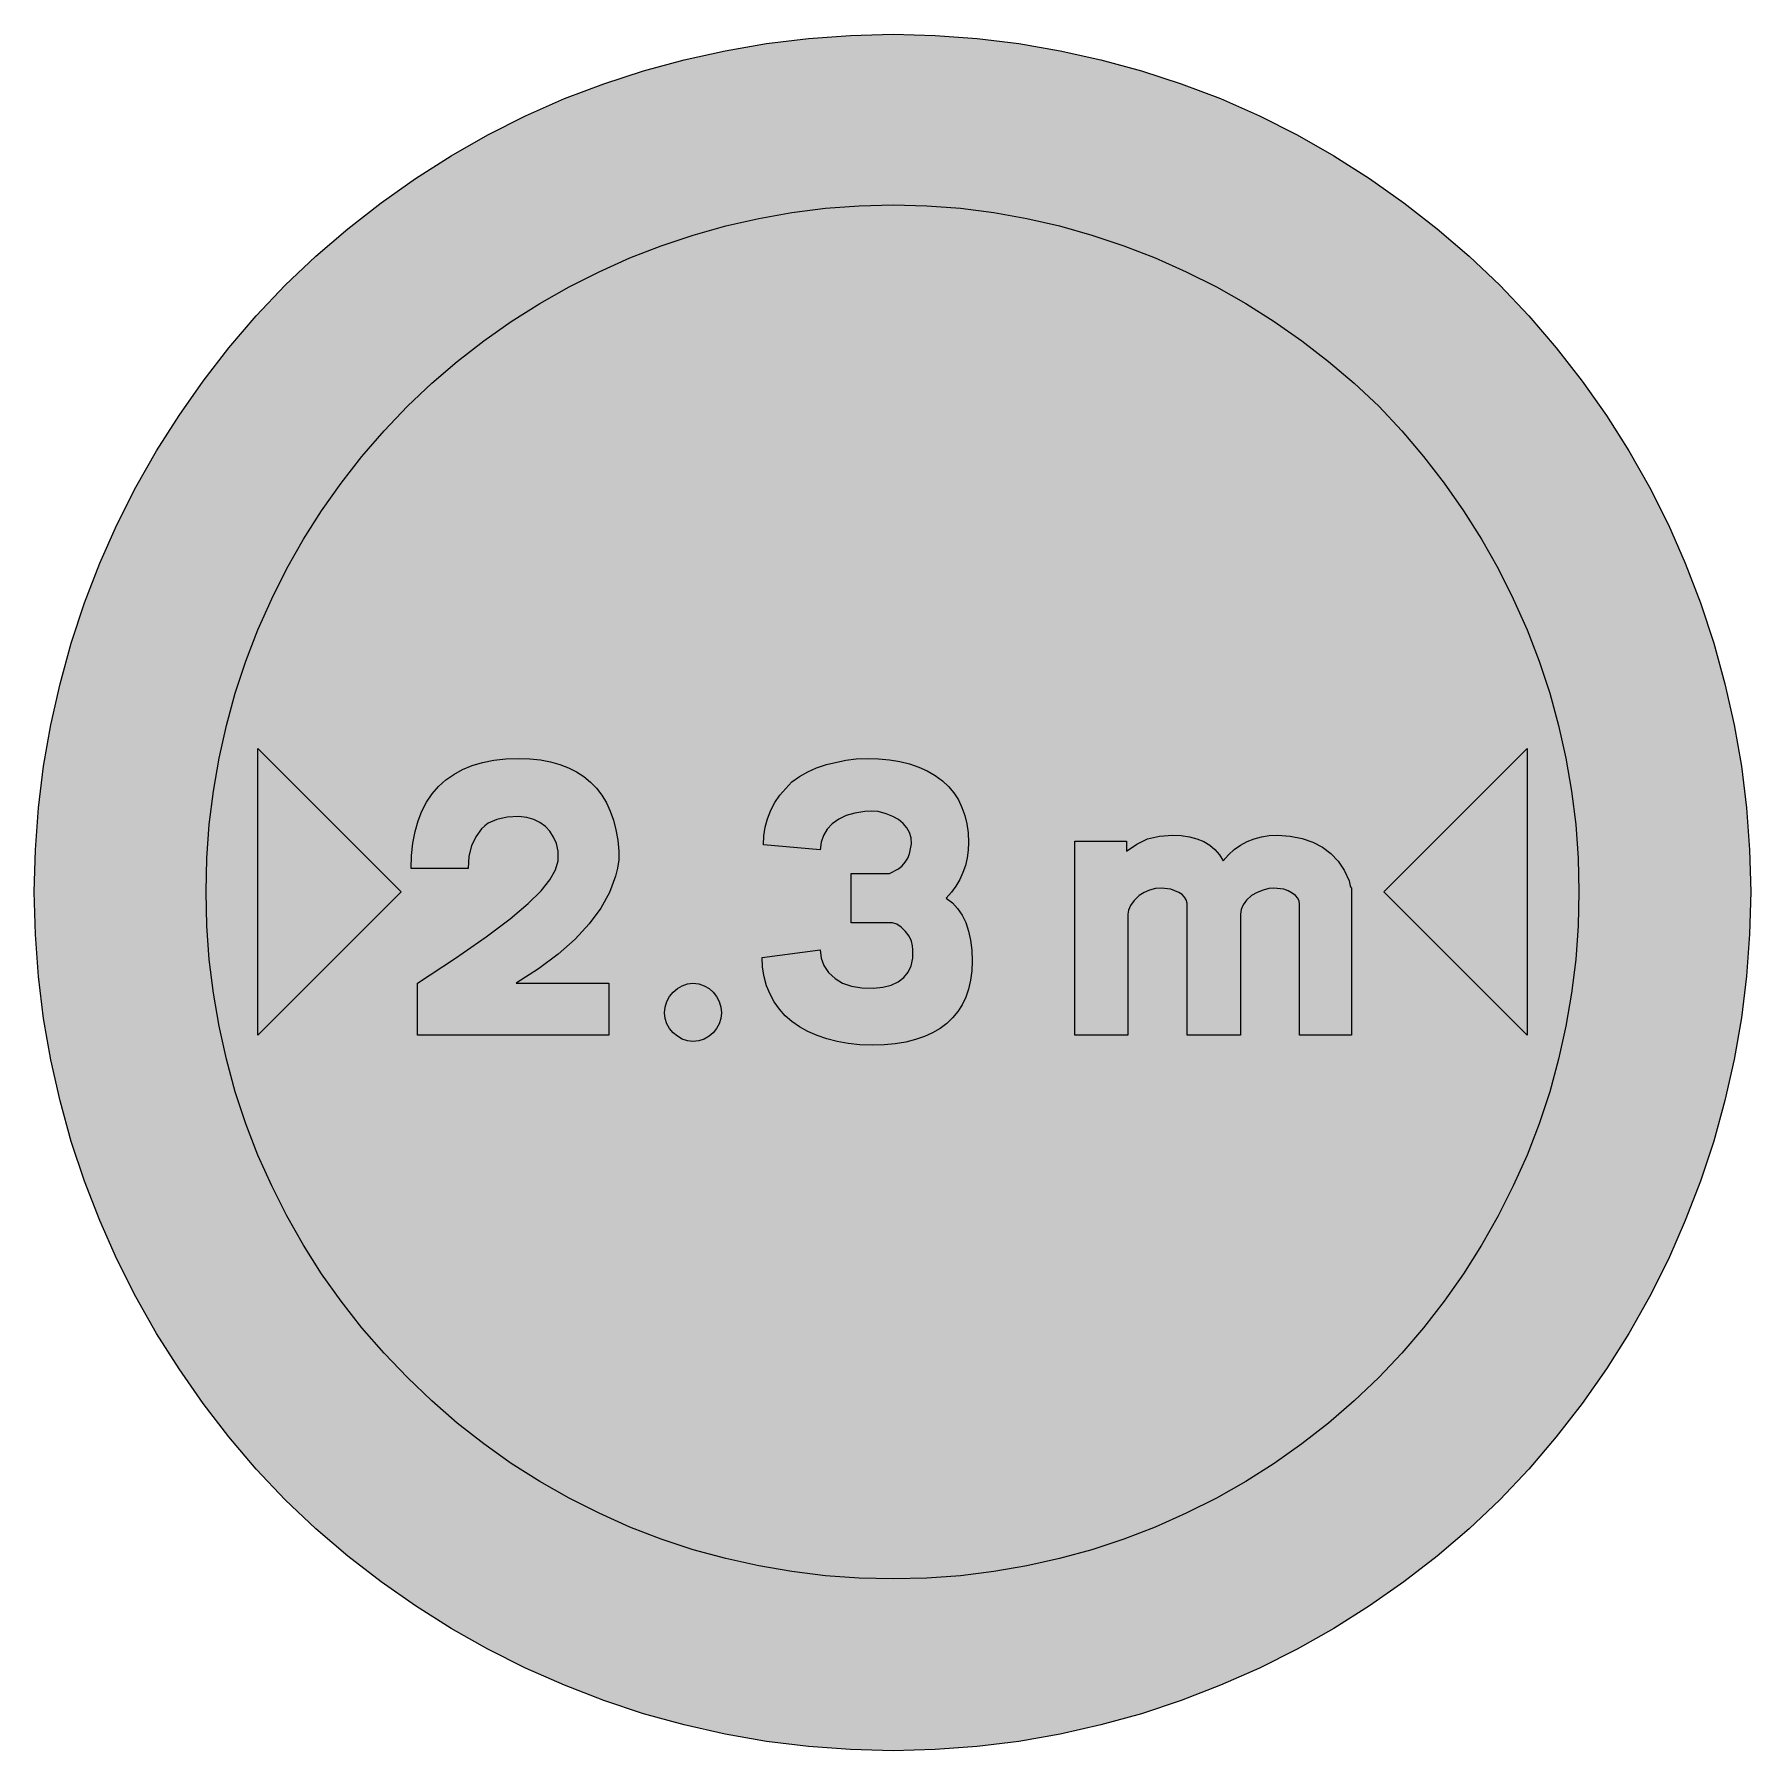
# Model space of a CAD drawing. Header units: metres. Extents: x 160 to 410, y 11 to 261.
import ezdxf

# ---------------------------------------------------------------- set-up
doc = ezdxf.new("R2010")
doc.units = ezdxf.units.M
for name, color, linetype, true_color in [('FILL_BLACK_000000', 7, 'Continuous', 0x000000), ('FILL_RED_FF0000', 7, 'Continuous', 0xff0000), ('FILL_WHITE_FFFFFF', 7, 'Continuous', 0xffffff)]:
    doc.layers.add(name, color=color, linetype=linetype, true_color=true_color)

msp = doc.modelspace()

# ---------------------------------------------------------------- hatches: boundary and pattern name
at = {"layer": 'FILL_BLACK_000000', "true_color": 0x000000}
h = msp.add_hatch(color=7, dxfattribs=at)
h.dxf.hatch_style = 1
h.paths.add_polyline_path([(192.42, 156.96), (213.3, 136.08), (192.42, 115.2), (192.42, 156.96)])
h = msp.add_hatch(color=7, dxfattribs=at)
h.dxf.hatch_style = 1
h.paths.add_polyline_path([(243.54, 122.76), (243.54, 115.2), (215.64, 115.2), (215.64, 122.76), (221.2, 126.43), (225.66, 129.54), (229.14, 132.16), (231.77, 134.37), (233.67, 136.24), (234.95, 137.85), (235.74, 139.27), (236.16, 140.58), (236.16, 142.02), (235.89, 143.11), (235.49, 144.07), (234.95, 144.91), (234.29, 145.62), (233.5, 146.19), (232.59, 146.63), (231.56, 146.92), (230.4, 147.06), (228.72, 146.96), (227.23, 146.63), (225.97, 146.07), (225.45, 145.7), (225, 145.26), (224.16, 144.11), (223.54, 142.78), (223.15, 141.26), (223.02, 139.5), (214.74, 139.5), (214.8, 141.4), (214.99, 143.19), (215.31, 144.86), (215.74, 146.41), (216.31, 147.84), (216.99, 149.16), (217.8, 150.35), (218.72, 151.42), (219.77, 152.38), (220.94, 153.2), (222.22, 153.91), (223.62, 154.48), (225.14, 154.94), (226.78, 155.26), (228.53, 155.45), (230.4, 155.52), (232.04, 155.47), (233.59, 155.3), (235.04, 155.03), (236.4, 154.65), (237.66, 154.17), (238.83, 153.57), (239.89, 152.88), (240.86, 152.08), (241.73, 151.17), (242.5, 150.17), (243.17, 149.06), (243.74, 147.85), (244.21, 146.54), (244.57, 145.13), (244.83, 143.63), (244.98, 142.02), (244.98, 140.76), (244.79, 139.55), (244.51, 138.35), (243.63, 136), (242.36, 133.69), (240.68, 131.42), (238.61, 129.2), (236.15, 127.02), (233.29, 124.87), (230.04, 122.76), (243.54, 122.76)])
h = msp.add_hatch(color=7, dxfattribs=at)
h.dxf.hatch_style = 1
h.paths.add_polyline_path([(280.1, 113.82), (278.41, 113.99), (276.8, 114.27), (275.29, 114.66), (273.87, 115.15), (272.54, 115.73), (271.31, 116.41), (270.18, 117.18), (269.22, 118.04), (268.37, 119), (267.63, 120.05), (267.01, 121.18), (266.51, 122.41), (266.16, 123.71), (265.93, 125.09), (265.86, 126.54), (274.32, 127.62), (274.45, 126.44), (274.86, 125.35), (275.53, 124.35), (276.48, 123.48), (277.55, 122.8), (278.86, 122.35), (280.38, 122.11), (282.06, 122.04), (283.45, 122.19), (284.66, 122.51), (285.67, 122.98), (286.49, 123.61), (287.12, 124.4), (287.55, 125.33), (287.79, 126.41), (287.82, 127.62), (287.78, 128.22), (287.62, 128.9), (287.29, 129.62), (286.74, 130.32), (286.11, 130.93), (285.48, 131.4), (284.87, 131.56), (284.4, 131.58), (278.82, 131.58), (278.82, 138.78), (284.4, 138.78), (285.72, 139.45), (286.25, 139.89), (286.69, 140.4), (287.06, 140.97), (287.34, 141.61), (287.64, 143.1), (287.56, 143.94), (287.34, 144.72), (286.96, 145.42), (286.42, 146.05), (285.74, 146.6), (284.91, 147.07), (283.92, 147.47), (282.78, 147.78), (281.86, 147.85), (280.8, 147.78), (279.38, 147.56), (278.12, 147.19), (277.01, 146.66), (276.07, 146), (275.33, 145.22), (274.78, 144.31), (274.44, 143.3), (274.32, 142.2), (266.04, 142.92), (266.11, 144.24), (266.31, 145.51), (266.65, 146.74), (267.12, 147.96), (267.72, 149.11), (268.45, 150.16), (270.18, 152.1), (271.3, 152.87), (272.5, 153.56), (273.8, 154.15), (275.22, 154.62), (278.05, 155.27), (279.57, 155.46), (281.16, 155.52), (282.81, 155.47), (284.39, 155.32), (285.9, 155.06), (287.32, 154.71), (288.67, 154.25), (289.92, 153.7), (291.08, 153.04), (292.14, 152.28), (293.03, 151.43), (293.79, 150.49), (294.44, 149.48), (294.97, 148.39), (295.39, 147.22), (295.68, 145.98), (295.86, 144.66), (295.92, 143.28), (295.87, 142.14), (295.72, 141.03), (295.46, 139.94), (295.11, 138.89), (294.65, 137.89), (294.1, 136.93), (293.44, 136.02), (292.68, 135.18), (293.57, 134.5), (294.33, 133.67), (294.98, 132.7), (295.51, 131.6), (295.93, 130.38), (296.22, 129.03), (296.4, 127.57), (296.46, 126), (296.4, 124.56), (296.22, 123.2), (295.93, 121.93), (295.52, 120.75), (295, 119.65), (294.36, 118.65), (293.61, 117.73), (292.75, 116.91), (291.77, 116.18), (290.69, 115.54), (289.49, 115), (288.18, 114.56), (286.77, 114.21), (285.25, 113.96), (283.62, 113.81), (281.88, 113.76), (280.1, 113.82)])
h = msp.add_hatch(color=7, dxfattribs=at)
h.dxf.hatch_style = 1
h.paths.add_polyline_path([(377.28, 156.96), (377.28, 115.2), (356.4, 136.08), (377.28, 156.96)])
h = msp.add_hatch(color=7, dxfattribs=at)
h.dxf.hatch_style = 1
h.paths.add_polyline_path([(339.65, 136.55), (338.83, 136.35), (337.98, 136.01), (337.14, 135.54), (336.43, 134.86), (335.92, 134.19), (335.62, 133.51), (335.52, 132.84), (335.52, 115.2), (327.78, 115.2), (327.78, 134.46), (327.65, 134.91), (327.39, 135.33), (327.03, 135.7), (326.56, 136.01), (325.4, 136.46), (324, 136.62), (323.16, 136.55), (322.31, 136.35), (321.49, 136.01), (320.76, 135.54), (320.05, 134.84), (319.54, 134.12), (319.24, 133.44), (319.14, 132.84), (319.14, 115.2), (311.4, 115.2), (311.4, 143.46), (318.96, 143.46), (318.96, 142.02), (320.42, 143.05), (322.02, 143.82), (323.75, 144.22), (325.62, 144.36), (326.92, 144.3), (328.11, 144.12), (329.2, 143.83), (330.19, 143.41), (331.06, 142.88), (331.82, 142.23), (332.47, 141.47), (333, 140.58), (333.78, 141.47), (334.62, 142.23), (335.52, 142.88), (336.49, 143.41), (337.51, 143.83), (338.59, 144.12), (339.73, 144.3), (340.92, 144.36), (342.8, 144.2), (344.53, 143.85), (346.09, 143.31), (347.49, 142.58), (348.72, 141.66), (349.78, 140.54), (350.66, 139.22), (351.36, 137.7), (351.54, 136.98), (351.56, 136.8), (351.72, 136.62), (351.72, 136.26), (351.72, 135.54), (351.72, 115.2), (344.16, 115.2), (344.16, 134.28), (344.09, 134.71), (343.89, 135.16), (343.55, 135.57), (343.08, 135.9), (342.51, 136.24), (341.86, 136.46), (340.38, 136.62), (339.65, 136.55)])
h = msp.add_hatch(color=7, dxfattribs=at)
h.dxf.hatch_style = 1
h.paths.add_polyline_path([(259.84, 117.64), (259.6, 116.88), (259.23, 116.18), (258.73, 115.56), (258.12, 115.04), (257.41, 114.64), (256.63, 114.39), (255.78, 114.3), (254.98, 114.39), (254.22, 114.64), (253.52, 115.04), (252.9, 115.56), (252.38, 116.18), (251.98, 116.88), (251.73, 117.64), (251.64, 118.44), (251.73, 119.3), (251.98, 120.1), (252.38, 120.84), (252.9, 121.48), (253.52, 122.01), (254.22, 122.41), (254.98, 122.67), (255.78, 122.76), (256.63, 122.67), (257.41, 122.41), (258.12, 122.01), (258.73, 121.48), (259.23, 120.84), (259.6, 120.1), (259.84, 119.3), (259.92, 118.44), (259.84, 117.64)])
at = {"layer": 'FILL_RED_FF0000', "true_color": 0xff0000}
h = msp.add_hatch(color=7, dxfattribs=at)
h.dxf.hatch_style = 1
h.paths.add_polyline_path([(409.71, 129.94), (409.26, 123.81), (408.5, 117.72), (407.45, 111.67), (406.11, 105.68), (404.47, 99.76), (402.54, 93.93), (400.32, 88.2), (397.88, 82.59), (395.14, 77.11), (392.13, 71.77), (388.84, 66.58), (385.31, 61.55), (381.54, 56.69), (377.54, 52.01), (373.32, 47.52), (368.84, 43.31), (364.18, 39.33), (359.34, 35.58), (354.33, 32.06), (349.15, 28.79), (343.81, 25.78), (338.3, 23.02), (332.64, 20.52), (326.92, 18.3), (321.11, 16.37), (315.22, 14.73), (309.26, 13.39), (303.24, 12.34), (297.18, 11.58), (291.07, 11.13), (284.94, 10.98), (278.75, 11.13), (272.6, 11.58), (266.5, 12.34), (260.46, 13.39), (254.49, 14.73), (248.59, 16.37), (242.78, 18.3), (237.06, 20.52), (231.4, 23.02), (225.89, 25.78), (220.55, 28.79), (215.37, 32.06), (210.36, 35.58), (205.52, 39.33), (200.86, 43.31), (196.38, 47.52), (192.17, 52.01), (188.19, 56.69), (184.44, 61.55), (180.92, 66.58), (177.65, 71.77), (174.64, 77.11), (171.88, 82.59), (169.38, 88.2), (167.16, 93.92), (165.23, 99.73), (163.59, 105.63), (162.25, 111.6), (161.2, 117.64), (160.44, 123.74), (159.99, 129.89), (159.84, 136.08), (159.99, 142.21), (160.44, 148.32), (161.2, 154.39), (162.25, 160.42), (163.59, 166.41), (165.23, 172.33), (167.16, 178.18), (169.38, 183.96), (171.88, 189.56), (174.64, 195.02), (177.65, 200.33), (180.92, 205.49), (184.44, 210.49), (188.19, 215.32), (192.17, 219.98), (196.38, 224.46), (200.86, 228.68), (205.52, 232.68), (210.36, 236.46), (215.37, 240.01), (220.55, 243.31), (225.89, 246.36), (231.4, 249.14), (237.06, 251.64), (242.78, 253.8), (248.59, 255.68), (254.49, 257.29), (260.46, 258.61), (266.5, 259.65), (272.6, 260.4), (278.75, 260.85), (284.94, 261), (291.07, 260.85), (297.18, 260.4), (303.24, 259.65), (309.26, 258.61), (315.22, 257.29), (321.11, 255.68), (326.92, 253.8), (332.64, 251.64), (338.3, 249.14), (343.81, 246.36), (349.15, 243.31), (354.33, 240.01), (359.34, 236.46), (364.18, 232.68), (368.84, 228.68), (373.32, 224.46), (377.54, 219.98), (381.54, 215.32), (385.31, 210.49), (388.84, 205.49), (392.13, 200.33), (395.14, 195.02), (397.88, 189.56), (400.32, 183.96), (402.54, 178.18), (404.47, 172.33), (406.11, 166.41), (407.45, 160.42), (408.5, 154.39), (409.26, 148.32), (409.71, 142.21), (409.86, 136.08), (409.71, 129.94)])
at = {"layer": 'FILL_WHITE_FFFFFF', "true_color": 0xffffff}
h = msp.add_hatch(color=7, dxfattribs=at)
h.dxf.hatch_style = 1
h.paths.add_polyline_path([(384.72, 131.15), (384.37, 126.24), (383.78, 121.35), (382.95, 116.5), (381.89, 111.71), (380.59, 106.97), (379.05, 102.31), (377.28, 97.74), (375.28, 93.26), (373.07, 88.88), (370.65, 84.61), (368.03, 80.46), (365.22, 76.45), (362.22, 72.58), (359.04, 68.87), (355.68, 65.34), (352.09, 61.92), (348.36, 58.7), (344.49, 55.66), (340.47, 52.83), (336.32, 50.2), (332.04, 47.77), (327.63, 45.56), (323.1, 43.56), (318.54, 41.79), (313.9, 40.25), (309.19, 38.95), (304.42, 37.89), (299.61, 37.06), (294.75, 36.47), (289.86, 36.12), (284.94, 36), (280.01, 36.12), (275.1, 36.47), (270.21, 37.06), (265.36, 37.89), (260.57, 38.95), (255.83, 40.25), (251.17, 41.79), (246.6, 43.56), (242.12, 45.56), (237.74, 47.77), (233.47, 50.2), (229.32, 52.83), (225.31, 55.66), (221.44, 58.7), (217.73, 61.92), (214.2, 65.34), (210.78, 68.87), (207.56, 72.58), (204.52, 76.45), (201.69, 80.46), (199.06, 84.61), (196.63, 88.88), (194.42, 93.26), (192.42, 97.74), (190.65, 102.31), (189.11, 106.97), (187.81, 111.71), (186.75, 116.5), (185.92, 121.35), (185.33, 126.24), (184.98, 131.15), (184.86, 136.08), (184.98, 141), (185.33, 145.89), (185.92, 150.75), (186.75, 155.56), (187.81, 160.33), (189.11, 165.04), (190.65, 169.68), (192.42, 174.24), (194.42, 178.77), (196.63, 183.18), (199.06, 187.46), (201.69, 191.61), (204.52, 195.63), (207.56, 199.5), (210.78, 203.23), (214.2, 206.82), (217.73, 210.18), (221.44, 213.36), (225.31, 216.36), (229.32, 219.17), (233.47, 221.79), (237.74, 224.21), (242.12, 226.42), (246.6, 228.42), (251.17, 230.2), (255.83, 231.76), (260.57, 233.08), (265.36, 234.18), (270.21, 235.04), (275.1, 235.66), (280.01, 236.03), (284.94, 236.16), (289.86, 236.03), (294.75, 235.66), (299.61, 235.04), (304.42, 234.18), (309.19, 233.08), (313.9, 231.76), (318.54, 230.2), (323.1, 228.42), (327.63, 226.42), (332.04, 224.21), (336.32, 221.79), (340.47, 219.17), (344.49, 216.36), (348.36, 213.36), (352.09, 210.18), (355.68, 206.82), (359.04, 203.23), (362.22, 199.5), (365.22, 195.63), (368.03, 191.61), (370.65, 187.46), (373.07, 183.18), (375.28, 178.77), (377.28, 174.24), (379.05, 169.68), (380.59, 165.04), (381.89, 160.33), (382.95, 155.56), (383.78, 150.75), (384.37, 145.89), (384.72, 141), (384.84, 136.08), (384.72, 131.15)])

# ---------------------------------------------------------------- linework, layer by layer
at = {"layer": 'FILL_BLACK_000000', "lineweight": 0, "true_color": 0x000000}
for points in [[(192.42, 156.96), (213.3, 136.08), (192.42, 115.2)], [(243.54, 122.76), (243.54, 115.2), (215.64, 115.2), (215.64, 122.76), (221.2, 126.43), (225.66, 129.54), (229.14, 132.16), (231.77, 134.37), (233.67, 136.24), (234.95, 137.85), (235.74, 139.27), (236.16, 140.58), (236.16, 142.02), (235.89, 143.11), (235.49, 144.07), (234.95, 144.91), (234.29, 145.62), (233.5, 146.19), (232.59, 146.63), (231.56, 146.92), (230.4, 147.06), (228.72, 146.96), (227.23, 146.63), (225.97, 146.07), (225.45, 145.7), (225, 145.26), (224.16, 144.11), (223.54, 142.78), (223.15, 141.26), (223.02, 139.5), (214.74, 139.5), (214.8, 141.4), (214.99, 143.19), (215.31, 144.86), (215.74, 146.41), (216.31, 147.84), (216.99, 149.16), (217.8, 150.35), (218.72, 151.42), (219.77, 152.38), (220.94, 153.2), (222.22, 153.91), (223.62, 154.48), (225.14, 154.94), (226.78, 155.26), (228.53, 155.45), (230.4, 155.52), (232.04, 155.47), (233.59, 155.3), (235.04, 155.03), (236.4, 154.65), (237.66, 154.17), (238.83, 153.57), (239.89, 152.88), (240.86, 152.08), (241.73, 151.17), (242.5, 150.17), (243.17, 149.06), (243.74, 147.85), (244.21, 146.54), (244.57, 145.13), (244.83, 143.63), (244.98, 142.02), (244.98, 140.76), (244.79, 139.55), (244.51, 138.35), (243.63, 136), (242.36, 133.69), (240.68, 131.42), (238.61, 129.2), (236.15, 127.02), (233.29, 124.87), (230.04, 122.76)], [(280.1, 113.82), (278.41, 113.99), (276.8, 114.27), (275.29, 114.66), (273.87, 115.15), (272.54, 115.73), (271.31, 116.41), (270.18, 117.18), (269.22, 118.04), (268.37, 119), (267.63, 120.05), (267.01, 121.18), (266.51, 122.41), (266.16, 123.71), (265.93, 125.09), (265.86, 126.54), (274.32, 127.62), (274.45, 126.44), (274.86, 125.35), (275.53, 124.35), (276.48, 123.48), (277.55, 122.8), (278.86, 122.35), (280.38, 122.11), (282.06, 122.04), (283.45, 122.19), (284.66, 122.51), (285.67, 122.98), (286.49, 123.61), (287.12, 124.4), (287.55, 125.33), (287.79, 126.41), (287.82, 127.62), (287.78, 128.22), (287.62, 128.9), (287.29, 129.62), (286.74, 130.32), (286.11, 130.93), (285.48, 131.4), (284.87, 131.56), (284.4, 131.58), (278.82, 131.58), (278.82, 138.78), (284.4, 138.78), (285.72, 139.45), (286.25, 139.89), (286.69, 140.4), (287.06, 140.97), (287.34, 141.61), (287.64, 143.1), (287.56, 143.94), (287.34, 144.72), (286.96, 145.42), (286.42, 146.05), (285.74, 146.6), (284.91, 147.07), (283.92, 147.47), (282.78, 147.78), (281.86, 147.85), (280.8, 147.78), (279.38, 147.56), (278.12, 147.19), (277.01, 146.66), (276.07, 146), (275.33, 145.22), (274.78, 144.31), (274.44, 143.3), (274.32, 142.2), (266.04, 142.92), (266.11, 144.24), (266.31, 145.51), (266.65, 146.74), (267.12, 147.96), (267.72, 149.11), (268.45, 150.16), (270.18, 152.1), (271.3, 152.87), (272.5, 153.56), (273.8, 154.15), (275.22, 154.62), (278.05, 155.27), (279.57, 155.46), (281.16, 155.52), (282.81, 155.47), (284.39, 155.32), (285.9, 155.06), (287.32, 154.71), (288.67, 154.25), (289.92, 153.7), (291.08, 153.04), (292.14, 152.28), (293.03, 151.43), (293.79, 150.49), (294.44, 149.48), (294.97, 148.39), (295.39, 147.22), (295.68, 145.98), (295.86, 144.66), (295.92, 143.28), (295.87, 142.14), (295.72, 141.03), (295.46, 139.94), (295.11, 138.89), (294.65, 137.89), (294.1, 136.93), (293.44, 136.02), (292.68, 135.18), (293.57, 134.5), (294.33, 133.67), (294.98, 132.7), (295.51, 131.6), (295.93, 130.38), (296.22, 129.03), (296.4, 127.57), (296.46, 126), (296.4, 124.56), (296.22, 123.2), (295.93, 121.93), (295.52, 120.75), (295, 119.65), (294.36, 118.65), (293.61, 117.73), (292.75, 116.91), (291.77, 116.18), (290.69, 115.54), (289.49, 115), (288.18, 114.56), (286.77, 114.21), (285.25, 113.96), (283.62, 113.81), (281.88, 113.76)], [(377.28, 156.96), (377.28, 115.2), (356.4, 136.08)], [(339.65, 136.55), (338.83, 136.35), (337.98, 136.01), (337.14, 135.54), (336.43, 134.86), (335.92, 134.19), (335.62, 133.51), (335.52, 132.84), (335.52, 115.2), (327.78, 115.2), (327.78, 134.46), (327.65, 134.91), (327.39, 135.33), (327.03, 135.7), (326.56, 136.01), (325.4, 136.46), (324, 136.62), (323.16, 136.55), (322.31, 136.35), (321.49, 136.01), (320.76, 135.54), (320.05, 134.84), (319.54, 134.12), (319.24, 133.44), (319.14, 132.84), (319.14, 115.2), (311.4, 115.2), (311.4, 143.46), (318.96, 143.46), (318.96, 142.02), (320.42, 143.05), (322.02, 143.82), (323.75, 144.22), (325.62, 144.36), (326.92, 144.3), (328.11, 144.12), (329.2, 143.83), (330.19, 143.41), (331.06, 142.88), (331.82, 142.23), (332.47, 141.47), (333, 140.58), (333.78, 141.47), (334.62, 142.23), (335.52, 142.88), (336.49, 143.41), (337.51, 143.83), (338.59, 144.12), (339.73, 144.3), (340.92, 144.36), (342.8, 144.2), (344.53, 143.85), (346.09, 143.31), (347.49, 142.58), (348.72, 141.66), (349.78, 140.54), (350.66, 139.22), (351.36, 137.7), (351.54, 136.98), (351.56, 136.8), (351.72, 136.62), (351.72, 136.26), (351.72, 135.54), (351.72, 115.2), (344.16, 115.2), (344.16, 134.28), (344.09, 134.71), (343.89, 135.16), (343.55, 135.57), (343.08, 135.9), (342.51, 136.24), (341.86, 136.46), (340.38, 136.62)], [(259.84, 117.64), (259.6, 116.88), (259.23, 116.18), (258.73, 115.56), (258.12, 115.04), (257.41, 114.64), (256.63, 114.39), (255.78, 114.3), (254.98, 114.39), (254.22, 114.64), (253.52, 115.04), (252.9, 115.56), (252.38, 116.18), (251.98, 116.88), (251.73, 117.64), (251.64, 118.44), (251.73, 119.3), (251.98, 120.1), (252.38, 120.84), (252.9, 121.48), (253.52, 122.01), (254.22, 122.41), (254.98, 122.67), (255.78, 122.76), (256.63, 122.67), (257.41, 122.41), (258.12, 122.01), (258.73, 121.48), (259.23, 120.84), (259.6, 120.1), (259.84, 119.3), (259.92, 118.44)]]:
    msp.add_lwpolyline(points, close=True, dxfattribs=at)
at = {"layer": 'FILL_RED_FF0000', "lineweight": 0, "true_color": 0xff0000}
msp.add_lwpolyline([(409.71, 129.94), (409.26, 123.81), (408.5, 117.72), (407.45, 111.67), (406.11, 105.68), (404.47, 99.76), (402.54, 93.93), (400.32, 88.2), (397.88, 82.59), (395.14, 77.11), (392.13, 71.77), (388.84, 66.58), (385.31, 61.55), (381.54, 56.69), (377.54, 52.01), (373.32, 47.52), (368.84, 43.31), (364.18, 39.33), (359.34, 35.58), (354.33, 32.06), (349.15, 28.79), (343.81, 25.78), (338.3, 23.02), (332.64, 20.52), (326.92, 18.3), (321.11, 16.37), (315.22, 14.73), (309.26, 13.39), (303.24, 12.34), (297.18, 11.58), (291.07, 11.13), (284.94, 10.98), (278.75, 11.13), (272.6, 11.58), (266.5, 12.34), (260.46, 13.39), (254.49, 14.73), (248.59, 16.37), (242.78, 18.3), (237.06, 20.52), (231.4, 23.02), (225.89, 25.78), (220.55, 28.79), (215.37, 32.06), (210.36, 35.58), (205.52, 39.33), (200.86, 43.31), (196.38, 47.52), (192.17, 52.01), (188.19, 56.69), (184.44, 61.55), (180.92, 66.58), (177.65, 71.77), (174.64, 77.11), (171.88, 82.59), (169.38, 88.2), (167.16, 93.92), (165.23, 99.73), (163.59, 105.63), (162.25, 111.6), (161.2, 117.64), (160.44, 123.74), (159.99, 129.89), (159.84, 136.08), (159.99, 142.21), (160.44, 148.32), (161.2, 154.39), (162.25, 160.42), (163.59, 166.41), (165.23, 172.33), (167.16, 178.18), (169.38, 183.96), (171.88, 189.56), (174.64, 195.02), (177.65, 200.33), (180.92, 205.49), (184.44, 210.49), (188.19, 215.32), (192.17, 219.98), (196.38, 224.46), (200.86, 228.68), (205.52, 232.68), (210.36, 236.46), (215.37, 240.01), (220.55, 243.31), (225.89, 246.36), (231.4, 249.14), (237.06, 251.64), (242.78, 253.8), (248.59, 255.68), (254.49, 257.29), (260.46, 258.61), (266.5, 259.65), (272.6, 260.4), (278.75, 260.85), (284.94, 261), (291.07, 260.85), (297.18, 260.4), (303.24, 259.65), (309.26, 258.61), (315.22, 257.29), (321.11, 255.68), (326.92, 253.8), (332.64, 251.64), (338.3, 249.14), (343.81, 246.36), (349.15, 243.31), (354.33, 240.01), (359.34, 236.46), (364.18, 232.68), (368.84, 228.68), (373.32, 224.46), (377.54, 219.98), (381.54, 215.32), (385.31, 210.49), (388.84, 205.49), (392.13, 200.33), (395.14, 195.02), (397.88, 189.56), (400.32, 183.96), (402.54, 178.18), (404.47, 172.33), (406.11, 166.41), (407.45, 160.42), (408.5, 154.39), (409.26, 148.32), (409.71, 142.21), (409.86, 136.08)], close=True, dxfattribs=at)
at = {"layer": 'FILL_WHITE_FFFFFF', "lineweight": 0, "true_color": 0xff0000}
msp.add_lwpolyline([(384.72, 131.15), (384.37, 126.24), (383.78, 121.35), (382.95, 116.5), (381.89, 111.71), (380.59, 106.97), (379.05, 102.31), (377.28, 97.74), (375.28, 93.26), (373.07, 88.88), (370.65, 84.61), (368.03, 80.46), (365.22, 76.45), (362.22, 72.58), (359.04, 68.87), (355.68, 65.34), (352.09, 61.92), (348.36, 58.7), (344.49, 55.66), (340.47, 52.83), (336.32, 50.2), (332.04, 47.77), (327.63, 45.56), (323.1, 43.56), (318.54, 41.79), (313.9, 40.25), (309.19, 38.95), (304.42, 37.89), (299.61, 37.06), (294.75, 36.47), (289.86, 36.12), (284.94, 36), (280.01, 36.12), (275.1, 36.47), (270.21, 37.06), (265.36, 37.89), (260.57, 38.95), (255.83, 40.25), (251.17, 41.79), (246.6, 43.56), (242.12, 45.56), (237.74, 47.77), (233.47, 50.2), (229.32, 52.83), (225.31, 55.66), (221.44, 58.7), (217.73, 61.92), (214.2, 65.34), (210.78, 68.87), (207.56, 72.58), (204.52, 76.45), (201.69, 80.46), (199.06, 84.61), (196.63, 88.88), (194.42, 93.26), (192.42, 97.74), (190.65, 102.31), (189.11, 106.97), (187.81, 111.71), (186.75, 116.5), (185.92, 121.35), (185.33, 126.24), (184.98, 131.15), (184.86, 136.08), (184.98, 141), (185.33, 145.89), (185.92, 150.75), (186.75, 155.56), (187.81, 160.33), (189.11, 165.04), (190.65, 169.68), (192.42, 174.24), (194.42, 178.77), (196.63, 183.18), (199.06, 187.46), (201.69, 191.61), (204.52, 195.63), (207.56, 199.5), (210.78, 203.23), (214.2, 206.82), (217.73, 210.18), (221.44, 213.36), (225.31, 216.36), (229.32, 219.17), (233.47, 221.79), (237.74, 224.21), (242.12, 226.42), (246.6, 228.42), (251.17, 230.2), (255.83, 231.76), (260.57, 233.08), (265.36, 234.18), (270.21, 235.04), (275.1, 235.66), (280.01, 236.03), (284.94, 236.16), (289.86, 236.03), (294.75, 235.66), (299.61, 235.04), (304.42, 234.18), (309.19, 233.08), (313.9, 231.76), (318.54, 230.2), (323.1, 228.42), (327.63, 226.42), (332.04, 224.21), (336.32, 221.79), (340.47, 219.17), (344.49, 216.36), (348.36, 213.36), (352.09, 210.18), (355.68, 206.82), (359.04, 203.23), (362.22, 199.5), (365.22, 195.63), (368.03, 191.61), (370.65, 187.46), (373.07, 183.18), (375.28, 178.77), (377.28, 174.24), (379.05, 169.68), (380.59, 165.04), (381.89, 160.33), (382.95, 155.56), (383.78, 150.75), (384.37, 145.89), (384.72, 141), (384.84, 136.08)], close=True, dxfattribs=at)

doc.saveas('drawing.dxf')
